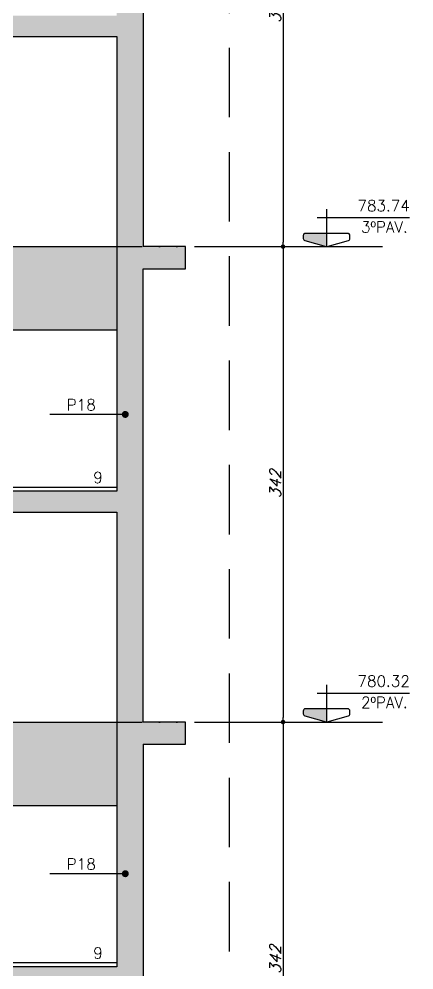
# Model space of a CAD drawing. Header units: millimetres. Extents: x -832 to 3668, y -1574 to 5296.
# Drawn here: x 97 to 381, y 1839 to 2523 of the extents above; entities that cross this region are included whole.
import ezdxf
from ezdxf import colors
from ezdxf.entities.mleader import LeaderData, LeaderLine
from ezdxf.enums import TextEntityAlignment as Align
from ezdxf.math import Vec2, Vec3

# ---------------------------------------------------------------- set-up
doc = ezdxf.new("R2010")
doc.units = ezdxf.units.MM
doc.header["$LTSCALE"] = 50
doc.linetypes.add('DASHED', pattern=[0.75, 0.5, -0.25])
doc.linetypes.add('DIVIDE2', pattern=[0.625, 0.25, -0.125, 0, -0.125, 0, -0.125])
for name, color, linetype in [('F-AUX', 2, 'Continuous'), ('F-AUX-RED', 1, 'Continuous'), ('F-CORTE', 4, 'Continuous'), ('F-COTAS', 106, 'Continuous'), ('F-EIXOS-DET', 1, 'Continuous'), ('F-ESC CORTE', 4, 'Continuous'), ('F-ESC NUM', 2, 'Continuous'), ('F-ESC SOLIDO CORTE', 71, 'Continuous'), ('F-NÍVEL-VISTA', 2, 'Continuous'), ('F-REVESTIMENTO', 1, 'Continuous'), ('F-SOLIDO', 71, 'Continuous'), ('F-TEXTO', 6, 'Continuous'), ('F-TEXTO-YELLOW', 2, 'Continuous'), ('F-VISTA', 2, 'Continuous'), ('F-VISTA SÓLIDO', 254, 'Continuous')]:
    doc.layers.add(name, color=color, linetype=linetype)
doc.styles.add('5385-ARQ-PB-BAS-PLA-TER-TORRE-A-106-TXT$0$R60-75', font='romans.shx', dxfattribs={"height": 0.1125})
doc.styles.add('CP-TEXT-INCL', font='romans.shx', dxfattribs={"oblique": 20})
doc.styles.add('MCP', font='romans.shx')
doc.styles.get("Standard").update_dxf_attribs({"font": 'arial.ttf'})
doc.dimstyles.new('CP-COTAS-50', dxfattribs={"dimscale": 0.64, "dimtxt": 12.5, "dimasz": 5, "dimexe": 5, "dimexo": 5, "dimgap": 2.5, "dimtad": 1, "dimdec": 1, "dimdsep": 46, "dimtxsty": 'CP-TEXT-INCL', "dimblk1": 'DOT', "dimblk2": 'DOT', "dimsah": 1, "dimcen": 9, "dimclrd": 256, "dimclre": 256, "dimclrt": 256, "dimadec": 0, "dimazin": 0, "dimtfac": 1, "dimtdec": 1, "dimtmove": 2, "dimatfit": 3, "dimldrblk": 'DOT', "dimfxl": 5, "dimtolj": 1, "dimarcsym": 0})
pattern_1 = [(0, (0, 0), (0, 6.985), [5.08, -1.905]), (90, (0, 0), (-6.985, 4e-16), [5.08, -1.905])]

# ---------------------------------------------------------------- blocks, each defined once
blk = doc.blocks.new('Nível - Vista')
at = {"layer": 'F-NÍVEL-VISTA'}
blk.add_hatch(color=71, dxfattribs=at).paths.add_polyline_path([(0, 0.238), (-0.38, 0.238, 0.414214), (-0.42, 0.198), (-0.42, 0.148, 0.331206), (-0.391, 0.11), (-0.011, 0.002, 0.072993), (0, 0)])
at = {"layer": 'F-NÍVEL-VISTA', "color": 2}
for p, q in [((-0.168, 0.521), (1.493, 0.521)), ((0, 0.67), (0, 0))]:
    blk.add_line(p, q, dxfattribs=at)
blk.add_lwpolyline([(-0.011, 0.002, 0.146769), (0.011, 0.002), (0.391, 0.11, 0.331206), (0.42, 0.148), (0.42, 0.198, 0.414214), (0.38, 0.238), (-0.38, 0.238, 0.414214), (-0.42, 0.198), (-0.42, 0.148, 0.331206), (-0.391, 0.11), (-0.011, 0.002, 0.146769), (0.011, 0.002)], format="xyb", dxfattribs=at)
at = {"layer": 'F-TEXTO', "color": 3, "style": 'MCP'}
for tag, p in [('NÍVEL', (1.026, 0.636)), ('NÍVEL_DETALHE', (1.02, 0.186))]:
    blk.add_attdef(tag, text='', height=0.2, dxfattribs=at).set_placement(p, align=Align.CENTER)
blk = doc.blocks.new('_DOT')
at = {"color": 0, "linetype": 'ByBlock'}
blk.add_line((-0.5, 0), (-1, 0), dxfattribs=at)
at = {"color": 0, "linetype": 'ByBlock', "const_width": 0.5}
blk.add_lwpolyline([(-0.25, 0, 1), (0.25, 0, 1)], format="xyb", close=True, dxfattribs=at)
blk = doc.blocks.new('*D92')
at = {"layer": 'DEFPOINTS', "color": 0, "transparency": 16777216}
for p in [(286.55, 2701.06), (286.55, 2359.06), (286.55, 2359.06)]:
    blk.add_point(p, dxfattribs=at)
at = {"layer": 'F-COTAS', "lineweight": -2, "transparency": 16777216}
blk.add_line((286.55, 2697.86), (286.55, 2362.26), dxfattribs=at)
at = {"layer": 'F-COTAS', "lineweight": -2, "transparency": 16777216, "xscale": 3.2, "yscale": 3.2, "zscale": 3.2}
for p, rotation in [((286.55, 2701.06), 90), ((286.55, 2359.06), 270)]:
    blk.add_blockref('_DOT', p, dxfattribs=dict(at, rotation=rotation))
at = {"layer": 'F-COTAS', "transparency": 16777216, "insert": (280.95, 2530.06), "char_height": 8, "attachment_point": 5, "rotation": 90, "style": 'CP-TEXT-INCL'}
blk.add_mtext('\\A1;342', dxfattribs=at)
blk = doc.blocks.new('*D93')
at = {"layer": 'DEFPOINTS', "color": 0, "transparency": 16777216}
for p in [(286.55, 2359.06), (286.55, 2017.06), (286.55, 2017.06)]:
    blk.add_point(p, dxfattribs=at)
at = {"layer": 'F-COTAS', "lineweight": -2, "transparency": 16777216}
blk.add_line((286.55, 2355.86), (286.55, 2020.26), dxfattribs=at)
at = {"layer": 'F-COTAS', "lineweight": -2, "transparency": 16777216, "xscale": 3.2, "yscale": 3.2, "zscale": 3.2}
for p, rotation in [((286.55, 2359.06), 90), ((286.55, 2017.06), 270)]:
    blk.add_blockref('_DOT', p, dxfattribs=dict(at, rotation=rotation))
at = {"layer": 'F-COTAS', "transparency": 16777216, "insert": (280.95, 2188.06), "char_height": 8, "attachment_point": 5, "rotation": 90, "style": 'CP-TEXT-INCL'}
blk.add_mtext('\\A1;342', dxfattribs=at)
blk = doc.blocks.new('*D94')
at = {"layer": 'DEFPOINTS', "color": 0, "transparency": 16777216}
for p in [(286.55, 2017.06), (286.55, 1675.06), (286.55, 1675.06)]:
    blk.add_point(p, dxfattribs=at)
at = {"layer": 'F-COTAS', "lineweight": -2, "transparency": 16777216}
blk.add_line((286.55, 2013.86), (286.55, 1678.26), dxfattribs=at)
at = {"layer": 'F-COTAS', "lineweight": -2, "transparency": 16777216, "xscale": 3.2, "yscale": 3.2, "zscale": 3.2}
for p, rotation in [((286.55, 2017.06), 90), ((286.55, 1675.06), 270)]:
    blk.add_blockref('_DOT', p, dxfattribs=dict(at, rotation=rotation))
at = {"layer": 'F-COTAS', "transparency": 16777216, "insert": (280.95, 1846.06), "char_height": 8, "attachment_point": 5, "rotation": 90, "style": 'CP-TEXT-INCL'}
blk.add_mtext('\\A1;342', dxfattribs=at)

msp = doc.modelspace()

# ---------------------------------------------------------------- hatches: boundary and pattern name
h = msp.add_hatch()
h.set_pattern_fill('ANGLE', color=256)
h.set_pattern_definition(pattern_1)
h.paths.add_polyline_path([(339.79, 2367.14), (379.22, 2367.14), (379.22, 2379.14), (339.79, 2379.14)], flags=9)
h = msp.add_hatch()
h.set_pattern_fill('ANGLE', color=256)
h.set_pattern_definition(pattern_1)
h.paths.add_polyline_path([(130.47, 2239.24), (155.05, 2239.24), (155.05, 2251.24), (130.47, 2251.24)], flags=9)
h = msp.add_hatch()
h.set_pattern_fill('ANGLE', color=256)
h.set_pattern_definition(pattern_1)
h.paths.add_polyline_path([(286.83, 2173.83), (286.83, 2198.4), (275.07, 2202.68), (275.07, 2178.11)], flags=9)
h = msp.add_hatch()
h.set_pattern_fill('ANGLE', color=256)
h.set_pattern_definition(pattern_1)
h.paths.add_polyline_path([(337.15, 2040.49), (380.77, 2040.49), (380.77, 2052.49), (337.15, 2052.49)], flags=9)
h = msp.add_hatch()
h.set_pattern_fill('ANGLE', color=256)
h.set_pattern_definition(pattern_1)
h.paths.add_polyline_path([(339.79, 2025.13), (379.22, 2025.13), (379.22, 2037.13), (339.79, 2037.13)], flags=9)
h = msp.add_hatch()
h.set_pattern_fill('ANGLE', color=256)
h.set_pattern_definition(pattern_1)
h.paths.add_polyline_path([(130.47, 1908.89), (155.05, 1908.89), (155.05, 1920.89), (130.47, 1920.89)], flags=9)
h = msp.add_hatch()
h.set_pattern_fill('ANGLE', color=256)
h.set_pattern_definition(pattern_1)
h.paths.add_polyline_path([(286.83, 1831.83), (286.83, 1856.4), (275.07, 1860.68), (275.07, 1836.11)], flags=9)
at = {"layer": 'F-ESC SOLIDO CORTE'}
h = msp.add_hatch(color=256, dxfattribs=at)
h.dxf.hatch_style = 1
h.paths.add_polyline_path([(-215.57, 2705.06), (-410.07, 2705.06), (-410.07, 2690.06), (-247.95, 2690.06), (32.02, 2510.06), (166.93, 2510.06), (166.93, 2525.06), (36.43, 2525.06), (36.43, 2543.06), (8.43, 2543.06), (8.43, 2561.06), (-19.57, 2561.06), (-19.57, 2579.06), (-47.57, 2579.06), (-47.57, 2597.06), (-75.57, 2597.06), (-75.57, 2615.06), (-103.57, 2615.06), (-103.57, 2633.06), (-131.57, 2633.06), (-131.57, 2651.06), (-159.57, 2651.06), (-159.57, 2669.06), (-187.57, 2669.06), (-187.57, 2687.06), (-215.57, 2687.06)])
h = msp.add_hatch(color=256, dxfattribs=at)
h.dxf.hatch_style = 1
h.paths.add_polyline_path([(-215.57, 2363.06), (-410.07, 2363.06), (-410.07, 2348.06), (-247.95, 2348.06), (32.02, 2168.06), (166.93, 2168.06), (166.93, 2183.06), (36.43, 2183.06), (36.43, 2201.06), (8.43, 2201.06), (8.43, 2219.06), (-19.57, 2219.06), (-19.57, 2237.06), (-47.57, 2237.06), (-47.57, 2255.06), (-75.57, 2255.06), (-75.57, 2273.06), (-103.57, 2273.06), (-103.57, 2291.06), (-131.57, 2291.06), (-131.57, 2309.06), (-159.57, 2309.06), (-159.57, 2327.06), (-187.57, 2327.06), (-187.57, 2345.06), (-215.57, 2345.06)])
h = msp.add_hatch(color=256, dxfattribs=at)
h.dxf.hatch_style = 1
h.paths.add_polyline_path([(-187.57, 2003.06), (-215.57, 2003.06), (-215.57, 2021.06), (-410.07, 2021.06), (-410.07, 2006.06), (-247.95, 2006.06), (32.02, 1826.06), (166.93, 1826.06), (166.93, 1841.06), (36.43, 1841.06), (36.43, 1859.06), (8.43, 1859.06), (8.43, 1877.06), (-19.57, 1877.06), (-19.57, 1895.06), (-47.57, 1895.06), (-47.57, 1913.06), (-75.57, 1913.06), (-75.57, 1931.06), (-103.57, 1931.06), (-103.57, 1949.06), (-131.57, 1949.06), (-131.57, 1967.06), (-159.57, 1967.06), (-159.57, 1985.06), (-187.57, 1985.06)])
at = {"layer": 'F-SOLIDO'}
h = msp.add_hatch(color=256, dxfattribs=at)
h.dxf.hatch_style = 1
h.paths.add_polyline_path([(248.16, 3132.06), (185.93, 3132.06), (185.93, 3481.06), (248.16, 3481.06), (248.16, 3493.06), (185.93, 3493.06), (185.93, 3787.06), (248.16, 3787.06), (248.16, 3799.06), (185.93, 3799.06), (185.93, 4093.06), (248.16, 4093.06), (248.16, 4105.06), (185.93, 4105.06), (185.93, 4293.99), (166.93, 4293.99), (166.93, -757.94), (248.16, -757.94), (248.16, -502.94), (191.93, -502.94), (191.93, 675.06), (248.16, 675.06), (248.16, 690.06), (191.93, 690.06), (191.93, 705.06), (185.93, 705.06), (185.93, 1275.06), (248.16, 1275.06), (248.16, 1295.06), (185.93, 1295.06), (185.93, 1659.06), (216.43, 1659.06), (216.43, 1675.06), (185.93, 1675.06), (185.93, 2001.06), (216.43, 2001.06), (216.43, 2017.06), (185.93, 2017.06), (185.93, 2343.06), (216.43, 2343.06), (216.43, 2359.06), (185.93, 2359.06), (185.93, 2685.06), (248.16, 2685.06), (248.16, 2701.06), (185.93, 2701.06), (185.93, 2983.06), (248.16, 2983.06)])
h.paths.add_polyline_path([(166.93, -502.94), (-57.76, -502.94), (-57.76, -757.94), (166.93, -757.94)])
at = {"layer": 'F-VISTA SÓLIDO'}
h = msp.add_hatch(color=256, dxfattribs=at)
h.dxf.hatch_style = 1
h.paths.add_polyline_path([(-429.07, 2359.06), (-478.03, 2359.06), (-478.03, 2309.06), (-429.07, 2309.06)])
h.paths.add_polyline_path([(-247.95, 2348.06), (-410.07, 2348.06), (-410.07, 2299.06), (-171.74, 2299.06)])
h.paths.add_polyline_path([(166.93, 2359.06), (-188.05, 2359.06), (-205.16, 2348.06), (-184.57, 2348.06), (-184.57, 2346.06), (-186.57, 2346.06), (-186.57, 2330.06), (-156.57, 2330.06), (-156.57, 2328.06), (-158.57, 2328.06), (-158.57, 2312.06), (-128.57, 2312.06), (-128.57, 2310.06), (-130.57, 2310.06), (-130.57, 2299.06), (166.93, 2299.06)])
h = msp.add_hatch(color=256, dxfattribs=at)
h.dxf.hatch_style = 1
h.paths.add_polyline_path([(-429.07, 2017.06), (-478.03, 2017.06), (-478.03, 1967.06), (-429.07, 1967.06)])
h.paths.add_polyline_path([(-247.95, 2006.06), (-410.07, 2006.06), (-410.07, 1957.06), (-171.74, 1957.06)])
h.paths.add_polyline_path([(166.93, 2017.06), (-188.05, 2017.06), (-205.16, 2006.06), (-184.57, 2006.06), (-184.57, 2004.06), (-186.57, 2004.06), (-186.57, 1988.06), (-156.57, 1988.06), (-156.57, 1986.06), (-158.57, 1986.06), (-158.57, 1970.06), (-128.57, 1970.06), (-128.57, 1968.06), (-130.57, 1968.06), (-130.57, 1957.06), (166.93, 1957.06)])

# ---------------------------------------------------------------- linework, layer by layer
at = {"layer": 'F-AUX', "color": 1, "linetype": 'DASHED', "ltscale": 2}
msp.add_line((248.16, -997.94), (248.16, 4293.99), dxfattribs=at)
at = {"layer": 'F-CORTE'}
for p, q in [((185.93, 2685.06), (185.93, 2359.06)), ((166.93, 2510.06), (166.93, 2183.06)), ((166.93, 2168.06), (166.93, 1841.06)), ((185.93, 2001.06), (185.93, 1675.06))]:
    msp.add_line(p, q, dxfattribs=at)
for points in [[(185.93, 2017.06), (185.93, 2343.06), (216.43, 2343.06), (216.43, 2359.06), (185.93, 2359.06)], [(185.93, 2001.06), (216.43, 2001.06), (216.43, 2017.06), (185.93, 2017.06)]]:
    msp.add_lwpolyline(points, dxfattribs=at)
at = {"layer": 'F-EIXOS-DET', "color": 252, "linetype": 'DIVIDE2', "ltscale": 2}
for points in [[(-466.84, 2359.06), (248.16, 2359.06)], [(-466.84, 2017.06), (248.16, 2017.06)]]:
    msp.add_lwpolyline(points, dxfattribs=at)
at = {"layer": 'F-EIXOS-DET'}
for points in [[(248.16, 2359.06), (358.16, 2359.06)], [(248.16, 2017.06), (358.16, 2017.06)]]:
    msp.add_lwpolyline(points, dxfattribs=at)
at = {"layer": 'F-ESC CORTE'}
for p, q in [((166.93, 2183.06), (36.43, 2183.06)), ((166.93, 1841.06), (36.43, 1841.06))]:
    msp.add_line(p, q, dxfattribs=at)
for points in [[(-247.95, 2690.06), (32.02, 2510.06), (166.93, 2510.06)], [(-247.95, 2348.06), (32.02, 2168.06), (166.93, 2168.06)]]:
    msp.add_lwpolyline(points, dxfattribs=at)
at = {"layer": 'F-REVESTIMENTO'}
for p, q in [((37.43, 2186.06), (166.93, 2186.06)), ((37.43, 1844.06), (166.93, 1844.06))]:
    msp.add_line(p, q, dxfattribs=at)
at = {"layer": 'F-VISTA'}
for points in [[(-188.05, 2359.06), (166.93, 2359.06)], [(-130.57, 2299.06), (166.93, 2299.06)], [(-188.05, 2017.06), (166.93, 2017.06)], [(-130.57, 1957.06), (166.93, 1957.06)]]:
    msp.add_lwpolyline(points, dxfattribs=at)

# ---------------------------------------------------------------- block references
at = {"layer": 'F-NÍVEL-VISTA', "linetype": 'Continuous', "xscale": 40, "yscale": 40, "zscale": 40}
for p, values in [((317.91, 2359.06), {'NÍVEL': '783.74'}), ((317.91, 2017.06), {'NÍVEL': '780.32'})]:
    msp.add_blockref('Nível - Vista', p, dxfattribs=at).add_auto_attribs(values)

# ---------------------------------------------------------------- texts
at = {"layer": 'F-ESC NUM', "style": '5385-ARQ-PB-BAS-PLA-TER-TORRE-A-106-TXT$0$R60-75'}
for p in [(150.01, 2188.97), (150.01, 1846.97)]:
    msp.add_text('9', height=8, dxfattribs=at).set_placement(p)
at = {"layer": 'F-TEXTO', "color": 3, "style": 'MCP'}
for s, p in [('3ºPAV.', (359.5, 2369.14)), ('2ºPAV.', (359.5, 2027.13))]:
    msp.add_text(s, height=8, dxfattribs=at).set_placement(p, align=Align.CENTER)
at = {"layer": 'F-TEXTO-YELLOW', "style": 'MCP'}
for p in [(130.95, 2241.24), (130.95, 1910.89)]:
    msp.add_text('P18', height=8, dxfattribs=at).set_placement(p)

# ---------------------------------------------------------------- dimensions: what is measured, and where the dimension line sits
at = {"layer": 'F-COTAS'}
for base, p1, p2, picture, middle in [((286.55, 2359.06), (286.55, 2701.06), (286.55, 2359.06), '*D92', (280.95, 2530.06)), ((286.55, 2017.06), (286.55, 2359.06), (286.55, 2017.06), '*D93', (280.95, 2188.06)), ((286.55, 1675.06), (286.55, 2017.06), (286.55, 1675.06), '*D94', (280.95, 1846.06))]:
    dim = msp.add_linear_dim(base=base, p1=p1, p2=p2, angle=90, dimstyle='CP-COTAS-50', override={"dimfxl": 2.5}, dxfattribs=at)
    dim.commit()
    dim.dimension.update_dxf_attribs({"geometry": picture, "text_midpoint": middle})

# ---------------------------------------------------------------- leaders
at = {"layer": 'F-AUX-RED'}
ml = msp.add_multileader_mtext('Standard', dxfattribs=at)
ml.set_content('', color=256)
ml.set_leader_properties()
ml.set_arrow_properties(name='DOT')
ml.build(insert=Vec2(0, 0))
ml.multileader.update_dxf_attribs({"text_right_attachment_type": 6, "dogleg_length": 0.36, "arrow_head_size": 5})
ctx = ml.context
ctx.base_point, ctx.char_height, ctx.arrow_head_size, ctx.landing_gap_size, ctx.plane_origin = Vec3(118.76, 2238.42), 0.18, 5, 0.09, Vec3(173.08, 2256.33)
ctx.right_attachment, ctx.text_align_type = 6, 2
notes = []
notes.append((ctx, [(0, (1, 1, 0), (152.44, 2238.33), (-1, 0), 33.49, [(0, [(173.08, 2238.33)], 0, [])])]))
ctx.mtext.insert, ctx.mtext.alignment, ctx.mtext.flow_direction = Vec3(118.85, 2238.51), 3, 5
ml = msp.add_multileader_mtext('Standard', dxfattribs=at)
ml.set_content('', color=256)
ml.set_leader_properties()
ml.set_arrow_properties(name='DOT')
ml.build(insert=Vec2(0, 0))
ml.multileader.update_dxf_attribs({"text_right_attachment_type": 6, "dogleg_length": 0.36, "arrow_head_size": 5})
ctx = ml.context
ctx.base_point, ctx.char_height, ctx.arrow_head_size, ctx.landing_gap_size, ctx.plane_origin = Vec3(118.76, 1908.06), 0.18, 5, 0.09, Vec3(173.08, 1925.97)
ctx.right_attachment, ctx.text_align_type = 6, 2
notes.append((ctx, [(0, (1, 1, 0), (152.44, 1907.97), (-1, 0), 33.49, [(0, [(173.08, 1907.97)], 0, [])])]))
ctx.mtext.insert, ctx.mtext.alignment, ctx.mtext.flow_direction = Vec3(118.85, 1908.15), 3, 5
for ctx, leaders in notes:
    for number, flags, end, landing, length, lines in leaders:
        leader = LeaderData()
        leader.index, (leader.has_last_leader_line, leader.has_dogleg_vector, leader.attachment_direction) = number, flags
        leader.last_leader_point, leader.dogleg_vector, leader.dogleg_length = Vec3(end), Vec3(landing), length
        for number, points, colour, breaks in lines:
            line = LeaderLine()
            line.index, line.vertices, line.color, line.breaks = number, Vec3.list(points), colors.encode_raw_color(colour), breaks
            leader.lines.append(line)
        ctx.leaders.append(leader)

doc.saveas('drawing.dxf')
